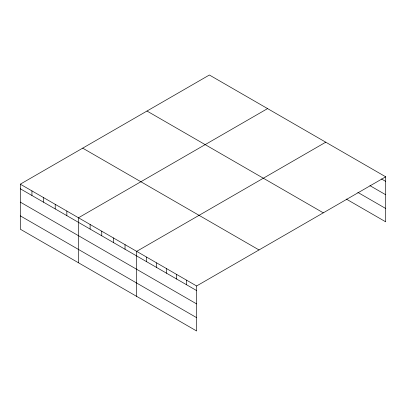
<?xml version="1.0" encoding="UTF-8"?>
<svg xmlns="http://www.w3.org/2000/svg" width="406" height="406" viewBox="0 0 406 406"><rect width="100%" height="100%" fill="white"/><g stroke="black" fill="none" stroke-linecap="round" stroke-linejoin="round"><path stroke-width="0.61" d="M196.616 303.906L196.616 285.971L20.3 184.177L20.3 229.197L196.616 330.991L196.616 303.906L20.3 202.112M346.262 199.057L385.7 221.823L385.7 176.803L209.384 75.008L20.3 184.177M267.569 108.6L78.485 217.768L78.485 262.789M325.754 142.191L136.67 251.36L136.67 296.38M196.616 285.971L385.7 176.803M381.493 178.975L385.7 181.401M369.927 185.633L385.7 194.743M357.828 192.393L385.7 208.486M146.987 111.036L323.303 212.83M82.697 148.149L259.013 249.944M20.3 188.775L196.616 290.569M20.3 215.855L196.616 317.654M186.623 280.201L186.623 284.799M176.63 274.436L176.63 279.034M166.643 268.665L166.643 273.263M156.65 262.895L156.65 267.498M146.657 257.13L146.657 261.728M125.033 244.64L125.033 249.238M113.396 237.921L113.396 242.524M101.759 231.207L101.759 235.805M90.122 224.488L90.122 229.085M66.848 211.049L66.848 215.647M55.211 204.33L55.211 208.928M43.574 197.61L43.574 202.213M31.937 190.896L31.937 195.494"/></g></svg>
